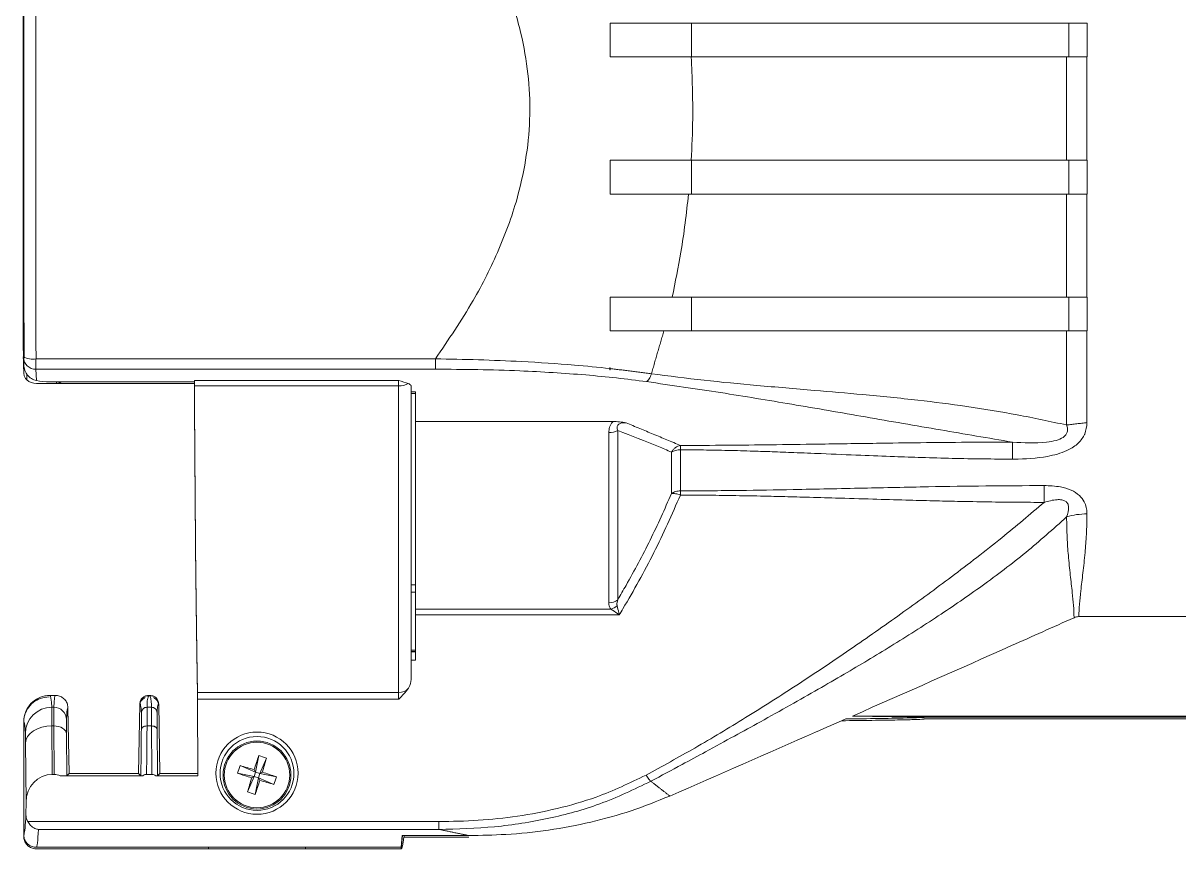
# Model space of a CAD drawing. Extents: x 12.1 to 108.7, y 1 to 80.4.
# Drawn here: x 63.91 to 69.39, y 29.18 to 33.09 of the extents above; entities that cross this region are included whole.
import ezdxf

# ---------------------------------------------------------------- set-up
doc = ezdxf.new("R2010")
doc.units = 0
doc.header["$MEASUREMENT"] = 0
doc.linetypes.add('SLD-Solid', pattern=[0])
doc.layers.add('OBJECT', color=7, linetype='CONTINUOUS')

msp = doc.modelspace()

# ---------------------------------------------------------------- linework, layer by layer
at = {"layer": 'OBJECT', "linetype": 'SLD-Solid', "lineweight": 15}
for p, q in [((66.6926, 33.0894), (66.6926, 32.9294)), ((67.0779, 32.9294), (67.0779, 33.0894)), ((68.8659, 32.9294), (68.8659, 33.0894)), ((68.9526, 32.9294), (68.9526, 33.0894)), ((66.6926, 32.4394), (66.6926, 32.2794)), ((67.0779, 32.2794), (67.0779, 32.4394)), ((68.8659, 32.2794), (68.8659, 32.4394)), ((68.9526, 32.2794), (68.9526, 32.4394)), ((66.6926, 31.7914), (66.6926, 31.6314)), ((67.0779, 31.6314), (67.0779, 31.7914)), ((68.8659, 31.6314), (68.8659, 31.7914)), ((68.9526, 31.6314), (68.9526, 31.7914)), ((63.9159, 31.4342), (63.9173, 31.5695)), ((63.9138, 31.5075), (63.9138, 31.5056)), ((63.9138, 31.5001), (63.9159, 31.4342)), ((63.9138, 31.4982), (63.9138, 31.5001)), ((65.8654, 31.4986), (63.9737, 31.4986)), ((63.9737, 31.4986), (63.9737, 31.4496)), ((65.8654, 31.4496), (65.8654, 31.4986)), ((63.9309, 31.4264), (63.9306, 31.3985)), ((63.9737, 31.4496), (63.9755, 31.3956)), ((65.8654, 31.4496), (63.9737, 31.4496)), ((63.9757, 31.3825), (64.0708, 31.3825)), ((64.0398, 31.3899), (64.0708, 31.3899)), ((64.0708, 31.3899), (64.724, 31.3899)), ((64.0708, 31.3825), (64.0708, 31.3899)), ((64.0708, 31.3825), (64.724, 31.3825)), ((64.7238, 31.3961), (65.6915, 31.3961)), ((64.724, 31.3825), (64.724, 31.3843)), ((65.6915, 31.3703), (64.7241, 31.3703)), ((65.6915, 31.3703), (65.6915, 31.3961)), ((65.6915, 29.9179), (65.6915, 31.3703)), ((65.7515, 31.3663), (65.7515, 29.989)), ((65.7711, 31.3423), (65.7515, 31.3423)), ((65.7711, 31.3349), (65.7515, 31.3349)), ((65.7711, 31.3423), (65.7711, 31.2019)), ((65.7711, 31.2019), (66.7072, 31.2019)), ((65.7711, 31.2019), (65.7711, 30.3125)), ((66.6867, 30.3429), (66.6867, 31.15)), ((66.7291, 31.1594), (66.7291, 30.3572)), ((66.9839, 30.8607), (66.9839, 31.0569)), ((67.0264, 31.0679), (67.0264, 30.8731)), ((65.7515, 30.4281), (65.7711, 30.4281)), ((65.7515, 30.3938), (65.7711, 30.3938)), ((65.7711, 30.3125), (66.697, 30.3125)), ((65.7711, 30.3125), (65.7711, 30.2854)), ((66.7364, 30.2854), (65.7711, 30.2854)), ((65.7711, 30.2854), (65.7711, 30.0715)), ((68.9135, 30.2775), (73.5902, 30.2775)), ((65.7515, 30.1188), (65.7711, 30.1188)), ((65.7515, 30.1183), (65.7711, 30.1183)), ((65.7515, 30.1115), (65.7711, 30.1115)), ((65.7515, 30.1109), (65.7711, 30.1109)), ((65.7515, 30.0715), (65.7711, 30.0715)), ((64.0405, 29.9044), (64.0651, 29.9044)), ((64.5064, 29.9044), (64.5139, 29.9044)), ((64.7387, 29.9179), (65.6915, 29.9179)), ((65.6915, 29.8857), (65.6915, 29.9179)), ((64.0486, 29.8482), (64.0579, 29.8482)), ((64.1251, 29.8454), (64.1305, 29.5344)), ((64.4596, 29.5344), (64.4654, 29.8641)), ((64.4999, 29.8482), (64.5204, 29.8482)), ((64.5549, 29.8641), (64.5606, 29.5344)), ((65.6915, 29.8857), (64.7389, 29.8857)), ((64.7402, 29.5231), (64.7389, 29.8857)), ((64.7389, 29.8783), (64.7401, 29.5344)), ((63.9155, 29.7774), (63.9155, 29.7814)), ((67.7912, 29.7844), (67.808, 29.7844)), ((67.8407, 29.8062), (73.5749, 29.8062)), ((68.1453, 29.8007), (68.1735, 29.8007)), ((68.1735, 29.8007), (73.6839, 29.8007)), ((70.6919, 29.7934), (68.1821, 29.7934)), ((63.9155, 29.7774), (63.9155, 29.779)), ((63.9155, 29.7774), (63.9171, 29.7774)), ((63.9155, 29.7774), (63.9155, 29.2444)), ((63.9155, 29.77), (63.9155, 29.237)), ((64.0494, 29.7595), (64.051, 29.5301)), ((64.0494, 29.7595), (64.058, 29.7595)), ((64.0603, 29.5301), (64.058, 29.7595)), ((64.4998, 29.7595), (64.5205, 29.7595)), ((63.9264, 29.3991), (63.9244, 29.6797)), ((64.1179, 29.7223), (64.12, 29.5237)), ((65.029, 29.6187), (65.0138, 29.5398)), ((64.9401, 29.5719), (65.0138, 29.5398)), ((65.0654, 29.6074), (65.0333, 29.5338)), ((64.051, 29.5301), (64.0603, 29.5301)), ((64.0879, 29.5231), (64.4796, 29.5231)), ((64.12, 29.5237), (64.1305, 29.5344)), ((64.1305, 29.5344), (64.4596, 29.5344)), ((64.4705, 29.5233), (64.4596, 29.5344)), ((64.4974, 29.5301), (64.5228, 29.5301)), ((64.7402, 29.5231), (64.5407, 29.5231)), ((64.5497, 29.5233), (64.5606, 29.5344)), ((64.5606, 29.5344), (64.7402, 29.5344)), ((64.9288, 29.5355), (65.0077, 29.5203)), ((64.9757, 29.4466), (65.0077, 29.5203)), ((64.995, 29.5136), (65.0077, 29.5203)), ((65.0138, 29.5398), (65.0071, 29.5525)), ((65.0138, 29.5398), (65.0077, 29.5203)), ((65.0273, 29.5142), (65.0077, 29.5203)), ((65.012, 29.4353), (65.0273, 29.5142)), ((65.0138, 29.5398), (65.0333, 29.5338)), ((65.0273, 29.5142), (65.0333, 29.5338)), ((65.0273, 29.5142), (65.0339, 29.5015)), ((65.1009, 29.4822), (65.0273, 29.5142)), ((65.046, 29.5404), (65.0333, 29.5338)), ((65.1122, 29.5185), (65.0333, 29.5338)), ((63.9262, 29.339), (63.9264, 29.3991)), ((65.882, 29.3063), (63.9343, 29.3063)), ((65.882, 29.2693), (65.882, 29.3063)), ((65.882, 29.2693), (63.9856, 29.2693)), ((65.7086, 29.2402), (65.7037, 29.1844)), ((65.7093, 29.2402), (65.7037, 29.177)), ((66.0244, 29.2402), (65.7086, 29.2402)), ((65.7169, 29.2328), (65.7175, 29.2402)), ((63.9755, 29.1844), (65.7037, 29.1844)), ((64.7906, 29.177), (64.7906, 29.1844)), ((65.2506, 29.1844), (65.2506, 29.177)), ((66.0244, 29.2328), (65.7169, 29.2328)), ((63.9755, 29.177), (64.7906, 29.177)), ((64.7906, 29.177), (65.2506, 29.177)), ((65.2506, 29.177), (65.7037, 29.177))]:
    msp.add_line(p, q, dxfattribs=at)
at = {"layer": 'OBJECT', "linetype": 'SLD-Solid', "lineweight": 15, "flags": 128}
for points in [[(63.9244, 29.6797), (63.9269, 29.6952), (63.9341, 29.7102), (63.9457, 29.7239), (63.9613, 29.736), (63.9802, 29.7459), (64.0017, 29.7533), (64.0251, 29.7579), (64.0494, 29.7595)], [(64.058, 29.7595), (64.0695, 29.7589), (64.0807, 29.7568), (64.091, 29.7534), (64.1, 29.7488), (64.1075, 29.7432), (64.1131, 29.7367), (64.1166, 29.7296), (64.1179, 29.7223)]]:
    msp.add_lwpolyline(points, dxfattribs=at)
at = {"layer": 'OBJECT', "linetype": 'SLD-Solid', "lineweight": 15}
for centre, radius in [((65.0206, 29.5344), 0.175), ((65.0205, 29.527), 0.161), ((65.0205, 29.527), 0.1549)]:
    msp.add_circle(centre, radius, dxfattribs=at)
for centre, radius, start, end in [((63.9737, 31.5075), 0.06, 180, 181.826), ((63.9737, 31.5001), 0.06, 180, 181.826), ((63.9588, 31.6044), 0.1068, 245.0782, 278.0588), ((63.9726, 31.5085), 0.0589, 182.8159, 271.1468), ((65.6939, 31.4585), 0.0882, 268.4171, 299.4094), ((66.6885, 31.2422), 0.0923, 268.8487, 296.0829), ((66.6875, 30.4103), 0.0675, 269.2585, 308.0253), ((66.6759, 30.3855), 0.076, 286.1528, 311.4988), ((65.6922, 29.9802), 0.0623, 269.3979, 318.1415), ((64.0484, 29.7235), 0.1247, 89.8692, 179.7293), ((64.058, 29.7884), 0.0599, 1.2657, 90.1428), ((67.645, 28.7154), 2.7676, 160.9504, 162.3943), ((64.9299, 29.2348), 0.3965, 70.0183, 75.519), ((65.3127, 29.4364), 0.3965, 160.0183, 165.519), ((64.2045, 26.9038), 2.7676, 73.143, 74.5868), ((62.3973, 30.343), 2.7676, 343.143, 344.5868), ((65.8321, 32.1515), 2.7676, 250.9504, 252.3943), ((67.6437, 28.711), 2.7676, 163.143, 164.5868), ((64.2089, 26.9025), 2.7676, 70.9504, 72.3943), ((64.7283, 29.6176), 0.3965, 340.0183, 345.519), ((62.396, 30.3386), 2.7676, 340.9504, 342.3943), ((65.8365, 32.1502), 2.7676, 253.143, 254.5868), ((65.1111, 29.8192), 0.3965, 250.0183, 255.519)]:
    msp.add_arc(centre, radius, start, end, dxfattribs=at)
for centre, major_axis, ratio, start_param, end_param in [((63.9823, 32.6844), (0, 7.94), 0.008727, 1.422025, 1.719567), ((63.9823, 32.677), (0, 7.94), 0.008727, 1.422025, 1.719567), ((64.0423, 32.6844), (0, 8), 0.008661, 1.422025, 1.719567), ((63.943, 32.677), (0, 3.15), 0.008727, 1.211529, 1.930063), ((63.976, 31.4293), (0.06, 0.0007), 0.779289, 3.844887, 4.69736), ((64.0392, 31.4302), (0.125, -0.0002), 0.322451, 4.177659, 4.717647), ((64.0705, 31.4605), (-0.0008, 0.0779), 0.769897, 3.133487, 3.572015), ((64.7237, 31.3382), (0, 0.06), 0.008727, 5.276708, 6.015988), ((64.7237, 31.3308), (0, 0.06), 0.008727, 5.276708, 5.751126), ((64.7527, 33.4428), (0, 3.875), 0.008727, 2.135116, 2.713245), ((64.7527, 33.4354), (0, 3.875), 0.008727, 2.135116, 2.713245), ((64.0405, 21.9044), (0, 8), 0.008591, 6.164624, 6.283185), ((64.2037, 21.9044), (-0.1386, 8), 0.00866, 6.283035, 6.401597), ((64.7384, 29.8633), (0, 0.06), 0.008727, 5.094703, 5.854838), ((64.7384, 29.8559), (0, 0.06), 0.008727, 5.094703, 5.854838), ((64.0485, 29.6), (0, 0.25), 0.004363, 5.404479, 6.164624), ((64.0614, 29.6), (-0.0033, 0.25), 0.006632, 0.118473, 0.878618), ((64.2637, 21.9054), (-0.1386, 7.94), 0.008726, 0.02646, 0.118409), ((64.2637, 21.9054), (-0.1386, 7.94), 0.008726, 6.282967, 6.309645), ((64.1213, 29.601), (-0.0033, 0.19), 0.008726, 0.118409, 0.878554), ((63.9155, 21.9044), (0, 7.875), 0.008727, 6.164624, 6.260496), ((63.9235, 29.6), (0, 0.125), 0.008727, 5.404479, 6.164624), ((64.0514, 29.3982), (-0.0037, 0.1318), 0.947668, 6.256594, 7.820672), ((64.0606, 29.4668), (-0.0025, 0.0633), 0.947607, 5.768853, 6.245639), ((64.06, 29.5237), (0.06, 0), 0.011417, 5.195815, 6.271968), ((63.9155, 37.1844), (0, 7.94), 0.008727, 3.167998, 3.2961), ((63.9155, 37.1844), (0, 7.94), 0.008727, 3.141527, 3.167998), ((63.9755, 37.1844), (0, 8), 0.008661, 3.141593, 3.2874), ((66.4036, 37.177), (0.7, 8), 0.008694, 3.142353, 3.260503)]:
    msp.add_ellipse(centre, major_axis=major_axis, ratio=ratio, start_param=start_param, end_param=end_param, dxfattribs=at)
msp.add_ellipse((65.0206, 29.5358), major_axis=(0, 0.1948), ratio=0.999975, dxfattribs=at)
for points, knots in [([(65.8654, 31.4986), (65.9271, 31.5893), (66.0397, 31.7548), (66.171, 32.0155), (66.2548, 32.2476), (66.3001, 32.4628), (66.3168, 32.6559), (66.3075, 32.8497), (66.2719, 33.0541), (66.2058, 33.2651), (66.1104, 33.478), (65.9965, 33.6803), (65.9091, 33.8069), (65.8654, 33.8702)], [0, 0, 0, 0, 0.128108, 0.233833, 0.339418, 0.414185, 0.488923, 0.563852, 0.638803, 0.729469, 0.820219, 0.910089, 1, 1, 1, 1]), ([(67.0779, 33.0894), (67.0155, 33.0894), (66.8901, 33.0894), (66.7587, 33.0894), (66.6926, 33.0894)], [0, 0, 0, 0, 0.497452, 1, 1, 1, 1]), ([(66.6926, 32.9294), (66.758, 32.9294), (66.8894, 32.9294), (67.0148, 32.9294), (67.0779, 32.9294)], [0, 0, 0, 0, 0.497472, 1, 1, 1, 1]), ([(67.0774, 32.9294), (67.0814, 32.8318), (67.0881, 32.6684), (67.0805, 32.5051), (67.0774, 32.4394)], [0, 0, 0, 0, 0.597316, 1, 1, 1, 1]), ([(68.9517, 32.9294), (68.9517, 32.8477), (68.9517, 32.6844), (68.9517, 32.5211), (68.9517, 32.4394)], [0, 0, 0, 0, 0.5, 1, 1, 1, 1]), ([(67.0779, 32.4394), (67.0155, 32.4394), (66.89, 32.4394), (66.7587, 32.4394), (66.6926, 32.4394)], [0, 0, 0, 0, 0.497472, 1, 1, 1, 1]), ([(66.6926, 32.2794), (66.758, 32.2794), (66.8894, 32.2794), (67.0148, 32.2794), (67.0779, 32.2794)], [0, 0, 0, 0, 0.497451, 1, 1, 1, 1]), ([(67.0648, 32.2794), (67.0542, 32.1875), (67.0353, 32.0229), (67.0018, 31.8623), (66.9871, 31.7914)], [0, 0, 0, 0, 0.558806, 1, 1, 1, 1]), ([(68.8552, 31.7914), (68.8552, 31.8269), (68.8552, 31.9241), (68.8552, 32.0865), (68.8552, 32.2151), (68.8552, 32.2794)], [0, 0, 0, 0, 0.223682, 0.611841, 1, 1, 1, 1]), ([(68.9517, 32.2794), (68.9517, 32.2161), (68.9517, 32.0895), (68.9517, 31.927), (68.9517, 31.8288), (68.9517, 31.7914)], [0, 0, 0, 0, 0.382049, 0.764099, 1, 1, 1, 1]), ([(67.0779, 31.7914), (67.0156, 31.7914), (66.8903, 31.7914), (66.7588, 31.7914), (66.6926, 31.7914)], [0, 0, 0, 0, 0.49732, 1, 1, 1, 1]), ([(66.6926, 31.6314), (66.7581, 31.6314), (66.8898, 31.6314), (67.0149, 31.6314), (67.0779, 31.6314)], [0, 0, 0, 0, 0.497243, 1, 1, 1, 1]), ([(65.8654, 31.4986), (65.9335, 31.4974), (66.0701, 31.495), (66.2908, 31.4857), (66.4999, 31.4723), (66.6362, 31.4586), (66.6919, 31.453)], [0, 0, 0, 0, 0.242263, 0.485939, 0.789784, 1, 1, 1, 1]), ([(63.9755, 31.3956), (63.9674, 31.3982), (63.9507, 31.4035), (63.9302, 31.4237), (63.9176, 31.449), (63.9148, 31.468), (63.9147, 31.4767), (63.9147, 31.4769)], [0, 0, 0, 0, 0.235489, 0.484584, 0.76263, 0.996053, 1, 1, 1, 1]), ([(63.9159, 31.4342), (63.9159, 31.4341), (63.9158, 31.4299), (63.917, 31.4208), (63.9219, 31.4079), (63.9278, 31.4016), (63.9306, 31.3985)], [0, 0, 0, 0, 0.008154, 0.301729, 0.658811, 1, 1, 1, 1]), ([(66.8654, 31.3907), (66.8186, 31.3968), (66.7251, 31.4088), (66.5264, 31.4278), (66.3058, 31.4413), (66.0664, 31.4486), (65.9325, 31.4493), (65.8654, 31.4496)], [0, 0, 0, 0, 0.15088, 0.301779, 0.611807, 0.805286, 1, 1, 1, 1]), ([(66.6936, 31.4528), (66.6938, 31.4521), (66.6941, 31.4506), (66.6935, 31.4484), (66.6926, 31.447), (66.692, 31.4464), (66.6919, 31.4463)], [0, 0, 0, 0, 0.3217413, 0.6457117, 0.9317671, 1, 1, 1, 1]), ([(66.8885, 31.4283), (66.9716, 31.4175), (67.1378, 31.3958), (67.3958, 31.3718), (67.6468, 31.3508), (67.9016, 31.329), (68.1426, 31.3048), (68.3873, 31.2739), (68.6231, 31.2349), (68.7778, 31.202), (68.8552, 31.1855)], [0, 0, 0, 0, 0.124845, 0.249784, 0.385615, 0.499943, 0.631954, 0.74986, 0.874809, 1, 1, 1, 1]), ([(65.6915, 31.3961), (65.6916, 31.3961), (65.7084, 31.3916), (65.7229, 31.3866), (65.7373, 31.3816)], [0, 0, 0, 0, 0.00431, 1, 1, 1, 1]), ([(65.7373, 31.3816), (65.7384, 31.3811), (65.7455, 31.3776), (65.7507, 31.3723), (65.7513, 31.3677), (65.7515, 31.3663)], [0, 0, 0, 0, 0.120565, 0.741875, 1, 1, 1, 1]), ([(68.5987, 31.1043), (68.4849, 31.1235), (68.252, 31.1628), (67.9052, 31.2232), (67.5596, 31.2828), (67.2165, 31.3399), (66.9829, 31.3737), (66.8654, 31.3907)], [0, 0, 0, 0, 0.1980321, 0.405338, 0.6094694, 0.8034459, 1, 1, 1, 1]), ([(66.6867, 31.15), (66.6873, 31.1586), (66.6886, 31.1758), (66.6985, 31.1933), (66.7062, 31.2009), (66.7072, 31.2019)], [0, 0, 0, 0, 0.4620779, 0.9285927, 1, 1, 1, 1]), ([(66.7072, 31.2019), (66.7174, 31.2016), (66.7398, 31.2009), (66.759, 31.1975), (66.7689, 31.1956), (66.769, 31.1956)], [0, 0, 0, 0, 0.454343, 0.993683, 1, 1, 1, 1]), ([(66.769, 31.1956), (66.7643, 31.1958), (66.756, 31.1963), (66.7448, 31.1946), (66.7367, 31.1913), (66.7314, 31.187), (66.7276, 31.1811), (66.7256, 31.1714), (66.7277, 31.1642), (66.7291, 31.1594)], [0, 0, 0, 0, 0.189068, 0.329895, 0.423311, 0.517383, 0.600453, 0.734946, 1, 1, 1, 1]), ([(66.9839, 31.057), (66.9633, 31.0658), (66.882, 31.1005), (66.7945, 31.1342), (66.7291, 31.1594)], [0, 0, 0, 0, 0.253584, 1, 1, 1, 1]), ([(68.9517, 31.1966), (68.95, 31.1781), (68.9481, 31.1574), (68.932, 31.123), (68.9079, 31.0924), (68.8479, 31.0565), (68.7457, 31.0289), (68.6568, 31.0239), (68.6012, 31.0238), (68.5987, 31.0238)], [0, 0, 0, 0, 0.145706, 0.161853, 0.29586, 0.430973, 0.641294, 0.983629, 1, 1, 1, 1]), ([(68.8552, 31.1855), (68.8571, 31.1795), (68.8607, 31.1686), (68.8595, 31.1521), (68.8522, 31.1376), (68.8352, 31.1226), (68.8032, 31.1102), (68.7214, 31.0971), (68.6524, 31.1012), (68.5987, 31.1043)], [0, 0, 0, 0, 0.074084, 0.136998, 0.193722, 0.250825, 0.358574, 0.500932, 1, 1, 1, 1]), ([(67.0263, 31.0883), (67.0998, 31.0886), (67.2424, 31.0891), (67.4592, 31.0914), (67.6949, 31.0948), (67.9313, 31.0984), (68.1675, 31.1016), (68.3823, 31.1038), (68.5275, 31.1041), (68.5987, 31.1043)], [0, 0, 0, 0, 0.140091, 0.271809, 0.413599, 0.590147, 0.723186, 0.864369, 1, 1, 1, 1]), ([(67.0263, 31.0883), (67.0263, 31.0883), (67.0264, 31.0876), (67.0264, 31.085), (67.0264, 31.0786), (67.0264, 31.0718), (67.0264, 31.0679), (67.0264, 31.0679)], [0, 0, 0, 0, 0.0000627, 0.2308814, 0.6042669, 0.9999373, 1, 1, 1, 1]), ([(68.5987, 31.0238), (68.553, 31.024), (68.458, 31.0243), (68.3148, 31.0271), (68.1741, 31.0309), (68.03, 31.036), (67.8713, 31.0422), (67.7125, 31.0488), (67.5724, 31.0544), (67.4653, 31.0585), (67.3609, 31.0621), (67.2523, 31.065), (67.1372, 31.0672), (67.0626, 31.0677), (67.0264, 31.0679)], [0, 0, 0, 0, 0.087014, 0.181124, 0.273134, 0.355345, 0.456284, 0.576026, 0.658624, 0.723749, 0.780408, 0.857781, 0.930975, 1, 1, 1, 1]), ([(67.0264, 30.8731), (67.1199, 30.8736), (67.2978, 30.8745), (67.5864, 30.8797), (67.8844, 30.8862), (68.1884, 30.8926), (68.4738, 30.8972), (68.6564, 30.8979), (68.7485, 30.8983)], [0, 0, 0, 0, 0.162902, 0.309832, 0.502829, 0.682115, 0.839529, 1, 1, 1, 1]), ([(68.7485, 30.8983), (68.7746, 30.8974), (68.8191, 30.8958), (68.8778, 30.8788), (68.9171, 30.8533), (68.9453, 30.8151), (68.9516, 30.7844), (68.9517, 30.7652), (68.9517, 30.7642)], [0, 0, 0, 0, 0.244024, 0.415816, 0.583646, 0.731251, 0.98503, 1, 1, 1, 1]), ([(66.7291, 30.3572), (66.7423, 30.38), (66.7961, 30.473), (66.8856, 30.6391), (66.9511, 30.7867), (66.9839, 30.8607)], [0, 0, 0, 0, 0.139447, 0.569082, 1, 1, 1, 1]), ([(67.0264, 30.8533), (66.9857, 30.7618), (66.9043, 30.5783), (66.7999, 30.3922), (66.7422, 30.2953), (66.7364, 30.2854)], [0, 0, 0, 0, 0.471988, 0.94626, 1, 1, 1, 1]), ([(67.0264, 30.873), (67.0264, 30.873), (67.0264, 30.8708), (67.0264, 30.8666), (67.0264, 30.8599), (67.0264, 30.8555), (67.0264, 30.8534), (67.0264, 30.8534)], [0, 0, 0, 0, 0.0001, 0.392939, 0.700655, 0.9999, 1, 1, 1, 1]), ([(68.7485, 30.8188), (68.7061, 30.8189), (68.6181, 30.8191), (68.4813, 30.8208), (68.3491, 30.8232), (68.2191, 30.8263), (68.0853, 30.8298), (67.9308, 30.8343), (67.7728, 30.839), (67.6292, 30.843), (67.5106, 30.8462), (67.3947, 30.8489), (67.2748, 30.8511), (67.1486, 30.8528), (67.0664, 30.8532), (67.0264, 30.8533)], [0, 0, 0, 0, 0.073897, 0.153267, 0.238114, 0.304225, 0.379778, 0.471149, 0.573551, 0.654921, 0.721372, 0.780168, 0.856935, 0.930211, 1, 1, 1, 1]), ([(68.7485, 30.8188), (68.7689, 30.8245), (68.7966, 30.8323), (68.8287, 30.8318), (68.8416, 30.8285), (68.8494, 30.8248), (68.8557, 30.8198), (68.8623, 30.8109), (68.8682, 30.7869), (68.8607, 30.7655), (68.8552, 30.7498)], [0, 0, 0, 0, 0.301369, 0.4093, 0.45608, 0.500314, 0.544712, 0.591106, 0.697602, 1, 1, 1, 1]), ([(66.8633, 29.5265), (66.9405, 29.5688), (67.0998, 29.6562), (67.34, 29.8009), (67.5905, 29.9602), (67.8404, 30.1282), (68.0819, 30.2975), (68.3168, 30.4701), (68.5396, 30.6411), (68.6823, 30.7626), (68.7485, 30.8188)], [0, 0, 0, 0, 0.114559, 0.236447, 0.365773, 0.502629, 0.630669, 0.752538, 0.885365, 1, 1, 1, 1]), ([(68.8552, 30.7498), (68.7918, 30.6929), (68.6642, 30.5787), (68.4589, 30.4244), (68.245, 30.2771), (68.0265, 30.1383), (67.8356, 30.024), (67.6759, 29.9315), (67.5435, 29.8564), (67.4113, 29.7826), (67.2777, 29.7092), (67.1539, 29.6417), (67.0219, 29.5703), (66.9355, 29.5238), (66.8864, 29.4974)], [0, 0, 0, 0, 0.11143, 0.22395, 0.332025, 0.445427, 0.555338, 0.61589, 0.680511, 0.749225, 0.808557, 0.874651, 0.928784, 1, 1, 1, 1]), ([(68.8552, 30.7498), (68.8708, 30.754), (68.902, 30.7623), (68.9351, 30.7635), (68.9517, 30.7642)], [0, 0, 0, 0, 0.5, 1, 1, 1, 1]), ([(68.8904, 30.2725), (68.8899, 30.2915), (68.8888, 30.3284), (68.8819, 30.3953), (68.8728, 30.473), (68.8637, 30.5607), (68.8568, 30.6525), (68.8557, 30.7169), (68.8552, 30.7498)], [0, 0, 0, 0, 0.1615849, 0.3140729, 0.4991336, 0.6847562, 0.8392278, 1, 1, 1, 1]), ([(68.9517, 30.7642), (68.9511, 30.7314), (68.95, 30.6672), (68.9425, 30.5739), (68.9326, 30.4836), (68.9228, 30.4031), (68.9153, 30.3338), (68.9141, 30.2966), (68.9135, 30.2775)], [0, 0, 0, 0, 0.1603644, 0.3146853, 0.5000002, 0.6853102, 0.838249, 1, 1, 1, 1]), ([(66.697, 30.3125), (66.6927, 30.3199), (66.687, 30.3297), (66.6867, 30.3402), (66.6867, 30.3429)], [0, 0, 0, 0, 0.747889, 1, 1, 1, 1]), ([(66.7291, 30.3572), (66.7269, 30.3491), (66.7242, 30.3394), (66.7259, 30.3302), (66.7262, 30.3286)], [0, 0, 0, 0, 0.828662, 1, 1, 1, 1]), ([(66.7262, 30.3286), (66.7288, 30.318), (66.7321, 30.3048), (66.7356, 30.2889), (66.7363, 30.2855), (66.7364, 30.2854)], [0, 0, 0, 0, 0.787169, 0.9914728, 1, 1, 1, 1]), ([(66.7364, 30.2854), (66.7363, 30.2855), (66.7334, 30.2878), (66.7199, 30.2981), (66.7071, 30.3062), (66.697, 30.3125)], [0, 0, 0, 0, 0.00854, 0.216282, 1, 1, 1, 1]), ([(68.9135, 30.2775), (68.9096, 30.2773), (68.9016, 30.2769), (68.8941, 30.274), (68.8904, 30.2725)], [0, 0, 0, 0, 0.498551, 1, 1, 1, 1]), ([(67.8407, 29.8062), (68.092, 29.9171), (68.4423, 30.0716), (68.7916, 30.2283), (68.8904, 30.2725)], [0, 0, 0, 0, 0.7173, 1, 1, 1, 1]), ([(65.7515, 29.989), (65.7504, 29.976), (65.749, 29.9584), (65.7407, 29.9427), (65.7386, 29.9386)], [0, 0, 0, 0, 0.741139, 1, 1, 1, 1]), ([(63.9155, 29.7814), (63.9171, 29.7954), (63.9204, 29.8235), (63.9425, 29.8606), (63.9747, 29.8884), (64.0094, 29.9025), (64.032, 29.9039), (64.0405, 29.9044)], [0, 0, 0, 0, 0.21692, 0.433841, 0.650765, 0.867697, 1, 1, 1, 1]), ([(64.0355, 29.897), (64.022, 29.8957), (63.995, 29.893), (63.9591, 29.8723), (63.9319, 29.8419), (63.9178, 29.8088), (63.9162, 29.7872), (63.9155, 29.779)], [0, 0, 0, 0, 0.217017, 0.434035, 0.651038, 0.868011, 1, 1, 1, 1]), ([(64.0651, 29.9044), (64.0718, 29.9037), (64.0853, 29.9024), (64.1033, 29.8921), (64.1169, 29.8768), (64.1239, 29.8603), (64.1248, 29.8495), (64.1251, 29.8454)], [0, 0, 0, 0, 0.217113, 0.434226, 0.651336, 0.868438, 1, 1, 1, 1]), ([(64.4654, 29.8641), (64.4661, 29.8694), (64.4675, 29.8799), (64.4768, 29.8935), (64.486, 29.8986), (64.4906, 29.9012)], [0, 0, 0, 0, 0.335578, 0.670857, 1, 1, 1, 1]), ([(64.4907, 29.8939), (64.4861, 29.8913), (64.4769, 29.8862), (64.4675, 29.8726), (64.4661, 29.862), (64.4654, 29.8567)], [0, 0, 0, 0, 0.330821, 0.664848, 1, 1, 1, 1]), ([(64.5066, 29.9033), (64.5067, 29.9032), (64.5069, 29.9027), (64.5055, 29.8987), (64.5034, 29.891), (64.5011, 29.8792), (64.4995, 29.8651), (64.4997, 29.8539), (64.4999, 29.8482)], [0, 0, 0, 0, 0.051694, 0.22307, 0.43175, 0.644415, 0.817843, 1, 1, 1, 1]), ([(64.5204, 29.8482), (64.5205, 29.8539), (64.5208, 29.8651), (64.5192, 29.8792), (64.5169, 29.891), (64.5147, 29.8987), (64.5134, 29.9027), (64.5136, 29.9032), (64.5136, 29.9033)], [0, 0, 0, 0, 0.182152, 0.355576, 0.568242, 0.776915, 0.94794, 1, 1, 1, 1]), ([(64.5549, 29.8567), (64.5542, 29.862), (64.5528, 29.8726), (64.5434, 29.8862), (64.5342, 29.8913), (64.5296, 29.8939)], [0, 0, 0, 0, 0.334567, 0.668836, 1, 1, 1, 1]), ([(64.5297, 29.9012), (64.5342, 29.8986), (64.5434, 29.8936), (64.5528, 29.8799), (64.5542, 29.8694), (64.5549, 29.8641)], [0, 0, 0, 0, 0.328537, 0.663704, 1, 1, 1, 1]), ([(65.7386, 29.9386), (65.7238, 29.9203), (65.709, 29.9019), (65.6916, 29.8858), (65.6915, 29.8857)], [0, 0, 0, 0, 0.9958436, 1, 1, 1, 1]), ([(64.4729, 29.8219), (64.4722, 29.8322), (64.4707, 29.8527), (64.4681, 29.8629), (64.4663, 29.8637), (64.4654, 29.8641)], [0, 0, 0, 0, 0.330644, 0.660689, 1, 1, 1, 1]), ([(64.4999, 29.8482), (64.4965, 29.8479), (64.4913, 29.8473), (64.4851, 29.8441), (64.4808, 29.8407), (64.4773, 29.8365), (64.4739, 29.8303), (64.4733, 29.8252), (64.4729, 29.8219)], [0, 0, 0, 0, 0.239709, 0.368523, 0.5, 0.631477, 0.760291, 1, 1, 1, 1]), ([(64.4999, 29.8482), (64.5, 29.8413), (64.5003, 29.8274), (64.4999, 29.7822), (64.4998, 29.7595)], [0, 0, 0, 0, 0.498894, 1, 1, 1, 1]), ([(64.5205, 29.7595), (64.5203, 29.7822), (64.52, 29.8274), (64.5202, 29.8413), (64.5204, 29.8482)], [0, 0, 0, 0, 0.501106, 1, 1, 1, 1]), ([(64.5474, 29.8219), (64.547, 29.8252), (64.5463, 29.8303), (64.5429, 29.8365), (64.5394, 29.8407), (64.5351, 29.8441), (64.5289, 29.8473), (64.5237, 29.8479), (64.5204, 29.8482)], [0, 0, 0, 0, 0.239709, 0.368523, 0.5, 0.631477, 0.760291, 1, 1, 1, 1]), ([(64.5549, 29.8641), (64.5539, 29.8637), (64.5521, 29.8629), (64.5495, 29.8527), (64.5481, 29.8322), (64.5474, 29.8219)], [0, 0, 0, 0, 0.340126, 0.669336, 1, 1, 1, 1]), ([(63.9177, 29.7774), (63.917, 29.7794), (63.9163, 29.7814), (63.9155, 29.7814), (63.9155, 29.7814)], [0, 0, 0, 0, 0.985074, 1, 1, 1, 1]), ([(64.4728, 29.7428), (64.4729, 29.7629), (64.4733, 29.8033), (64.473, 29.8157), (64.4729, 29.8219)], [0, 0, 0, 0, 0.499994, 1, 1, 1, 1]), ([(64.5474, 29.8219), (64.5472, 29.8157), (64.547, 29.8033), (64.5473, 29.7629), (64.5475, 29.7428)], [0, 0, 0, 0, 0.500006, 1, 1, 1, 1]), ([(67.8102, 29.7928), (67.7622, 29.7716), (67.4842, 29.6494), (67.2059, 29.528), (66.9757, 29.4275)], [0, 0, 0, 0, 0.172877, 1, 1, 1, 1]), ([(67.808, 29.7844), (67.8569, 29.785), (67.9556, 29.7862), (68.0653, 29.788), (68.144, 29.7898), (68.1665, 29.791), (68.1779, 29.7916)], [0, 0, 0, 0, 0.273477, 0.5505, 0.772886, 1, 1, 1, 1]), ([(68.1803, 29.8), (68.1702, 29.7994), (68.1498, 29.7983), (68.0768, 29.7966), (67.9668, 29.7947), (67.8627, 29.7934), (67.8102, 29.7928)], [0, 0, 0, 0, 0.206764, 0.417794, 0.706286, 1, 1, 1, 1]), ([(68.1453, 29.8007), (68.1291, 29.8012), (68.0966, 29.8022), (68.0232, 29.8036), (67.9382, 29.8049), (67.8733, 29.8058), (67.8407, 29.8062)], [0, 0, 0, 0, 0.254099, 0.511839, 0.755128, 1, 1, 1, 1]), ([(64.4705, 29.5233), (64.4709, 29.5643), (64.4717, 29.6374), (64.4724, 29.7106), (64.4728, 29.7428)], [0, 0, 0, 0, 0.56, 1, 1, 1, 1]), ([(64.4998, 29.7595), (64.4964, 29.7593), (64.4912, 29.759), (64.485, 29.7569), (64.4807, 29.7548), (64.4772, 29.7521), (64.4738, 29.7482), (64.4732, 29.7449), (64.4728, 29.7428)], [0, 0, 0, 0, 0.239702, 0.368518, 0.5, 0.631482, 0.760298, 1, 1, 1, 1]), ([(64.4998, 29.7595), (64.4993, 29.7167), (64.4985, 29.6402), (64.4978, 29.5638), (64.4974, 29.5301)], [0, 0, 0, 0, 0.56, 1, 1, 1, 1]), ([(64.5228, 29.5301), (64.5224, 29.573), (64.5216, 29.6494), (64.5208, 29.7259), (64.5205, 29.7595)], [0, 0, 0, 0, 0.56, 1, 1, 1, 1]), ([(64.5475, 29.7428), (64.5471, 29.7449), (64.5464, 29.7482), (64.543, 29.7521), (64.5396, 29.7548), (64.5353, 29.7569), (64.529, 29.759), (64.5239, 29.7593), (64.5205, 29.7595)], [0, 0, 0, 0, 0.239702, 0.368518, 0.5, 0.631482, 0.760298, 1, 1, 1, 1]), ([(64.5475, 29.7428), (64.5479, 29.7018), (64.5487, 29.6286), (64.5494, 29.5555), (64.5497, 29.5233)], [0, 0, 0, 0, 0.56, 1, 1, 1, 1]), ([(64.4796, 29.5231), (64.477, 29.5231), (64.4717, 29.5232), (64.4709, 29.5233), (64.4705, 29.5233)], [0, 0, 0, 0, 0.494026, 1, 1, 1, 1]), ([(64.4974, 29.5301), (64.4946, 29.5299), (64.4891, 29.5293), (64.4832, 29.5262), (64.4804, 29.5238), (64.4796, 29.5231)], [0, 0, 0, 0, 0.418553, 0.836299, 1, 1, 1, 1]), ([(64.5407, 29.5231), (64.5384, 29.5248), (64.5338, 29.5283), (64.5273, 29.53), (64.5236, 29.5301), (64.5228, 29.5301)], [0, 0, 0, 0, 0.44305, 0.887471, 1, 1, 1, 1]), ([(64.5497, 29.5233), (64.5494, 29.5233), (64.5486, 29.5232), (64.5434, 29.5231), (64.5407, 29.5231)], [0, 0, 0, 0, 0.489543, 1, 1, 1, 1]), ([(65.882, 29.3063), (65.9442, 29.3074), (66.0688, 29.3096), (66.2564, 29.3298), (66.4436, 29.3657), (66.6505, 29.4247), (66.7857, 29.4894), (66.8633, 29.5265)], [0, 0, 0, 0, 0.182552, 0.366177, 0.55406, 0.743888, 1, 1, 1, 1]), ([(66.8864, 29.4974), (66.8067, 29.4591), (66.6524, 29.3851), (66.4013, 29.3172), (66.1455, 29.2763), (65.9703, 29.2716), (65.882, 29.2693)], [0, 0, 0, 0, 0.257109, 0.497626, 0.747109, 1, 1, 1, 1]), ([(66.9757, 29.4275), (66.9149, 29.403), (66.7928, 29.3538), (66.6004, 29.3009), (66.4019, 29.2637), (66.2087, 29.2434), (66.0825, 29.2412), (66.0244, 29.2402)], [0, 0, 0, 0, 0.201261, 0.404211, 0.61206, 0.821395, 1, 1, 1, 1]), ([(63.9262, 29.339), (63.9271, 29.3294), (63.9283, 29.318), (63.9335, 29.3079), (63.9343, 29.3063)], [0, 0, 0, 0, 0.8414636, 1, 1, 1, 1]), ([(63.9343, 29.3063), (63.9386, 29.2999), (63.9484, 29.2854), (63.9669, 29.274), (63.9799, 29.2701), (63.9855, 29.2693), (63.9856, 29.2693)], [0, 0, 0, 0, 0.307481, 0.706595, 0.996186, 1, 1, 1, 1]), ([(63.9755, 29.1844), (63.9688, 29.185), (63.9553, 29.1864), (63.9373, 29.1967), (63.9237, 29.2119), (63.9165, 29.2288), (63.9158, 29.24), (63.9155, 29.2444)], [0, 0, 0, 0, 0.214704, 0.4294081, 0.6441085, 0.8588013, 1, 1, 1, 1]), ([(63.9155, 29.237), (63.9162, 29.2303), (63.9175, 29.2168), (63.9278, 29.1988), (63.9431, 29.1852), (63.9599, 29.178), (63.9711, 29.1773), (63.9755, 29.177)], [0, 0, 0, 0, 0.214653, 0.429306, 0.643974, 0.858672, 1, 1, 1, 1])]:
    msp.add_open_spline(points, degree=3, knots=knots, dxfattribs=at)
for points, degree in [([(68.8659, 33.0894), (67.0779, 33.0894)], 1), ([(68.9526, 33.0894), (68.8659, 33.0894)], 1), ([(67.0779, 32.9294), (68.8659, 32.9294)], 1), ([(68.8552, 32.4394), (68.8552, 32.5211), (68.8552, 32.6844), (68.8552, 32.8477), (68.8552, 32.9294)], 3), ([(68.8659, 32.9294), (68.9526, 32.9294)], 1), ([(68.8659, 32.4394), (67.0779, 32.4394)], 1), ([(68.9526, 32.4394), (68.8659, 32.4394)], 1), ([(67.0779, 32.2794), (68.8659, 32.2794)], 1), ([(68.8659, 32.2794), (68.9526, 32.2794)], 1), ([(68.8659, 31.7914), (67.0779, 31.7914)], 1), ([(68.9526, 31.7914), (68.8659, 31.7914)], 1), ([(66.9481, 31.6314), (66.8885, 31.4283)], 1), ([(67.0779, 31.6314), (68.8659, 31.6314)], 1), ([(68.8552, 31.1855), (68.8552, 31.2567), (68.8552, 31.3991), (68.8552, 31.5539), (68.8552, 31.6314)], 3), ([(68.8659, 31.6314), (68.9526, 31.6314)], 1), ([(68.9517, 31.6314), (68.9517, 31.5559), (68.9517, 31.405), (68.9517, 31.2661), (68.9517, 31.1966)], 3), ([(63.9138, 31.5056), (63.9148, 31.4749)], 1), ([(63.9138, 31.4982), (63.9159, 31.4324)], 1), ([(66.6919, 31.4583), (66.6936, 31.4528)], 1), ([(66.6919, 31.453), (66.6919, 31.4583)], 1), ([(66.6919, 31.4463), (66.6919, 31.453)], 1), ([(66.6936, 31.4528), (66.8885, 31.4283)], 1), ([(66.8885, 31.4283), (66.8871, 31.4238), (66.8843, 31.4149), (66.8786, 31.4038), (66.8722, 31.3952), (66.8677, 31.3922), (66.8654, 31.3907)], 3), ([(66.769, 31.1956), (67.0263, 31.0883)], 1), ([(68.8552, 31.1855), (68.9517, 31.1966)], 1), ([(68.5987, 31.1043), (68.5987, 31.0957), (68.5987, 31.0784), (68.5987, 31.042), (68.5987, 31.0238)], 3), ([(66.9839, 31.057), (66.9865, 31.061), (66.9917, 31.0691), (67.0022, 31.0785), (67.0139, 31.0854), (67.0222, 31.0874), (67.0263, 31.0883)], 3), ([(66.9839, 31.0569), (66.9869, 31.0586), (66.9927, 31.0618), (67.0033, 31.0653), (67.0146, 31.0675), (67.0224, 31.0678), (67.0264, 31.0679)], 3), ([(68.7485, 30.8188), (68.7485, 30.8333), (68.7485, 30.8622), (68.7485, 30.8863), (68.7485, 30.8983)], 3), ([(66.9839, 30.8607), (66.9869, 30.8626), (66.9927, 30.8662), (67.0033, 30.8701), (67.0146, 30.8726), (67.0224, 30.8729), (67.0264, 30.873)], 3), ([(66.9839, 30.8607), (66.9867, 30.8608), (66.9923, 30.8611), (67.0029, 30.8598), (67.0143, 30.8573), (67.0223, 30.8547), (67.0264, 30.8533)], 3), ([(64.5068, 29.9035), (64.4898, 29.9009)], 1), ([(64.5064, 29.9044), (64.5066, 29.9033)], 1), ([(64.5304, 29.9009), (64.5135, 29.9035)], 1), ([(64.5136, 29.9033), (64.5139, 29.9044)], 1), ([(68.1779, 29.7916), (68.1821, 29.7934)], 1), ([(63.9171, 29.7774), (63.9177, 29.7774)], 1), ([(66.8633, 29.5265), (66.8655, 29.523), (66.8699, 29.5162), (66.8762, 29.5078), (66.8819, 29.5011), (66.8849, 29.4986), (66.8864, 29.4974)], 3), ([(66.8864, 29.4974), (66.9757, 29.4275)], 1), ([(66.0244, 29.2402), (65.882, 29.2693)], 1)]:
    msp.add_open_spline(points, degree=degree, dxfattribs=at)

doc.saveas('drawing.dxf')
